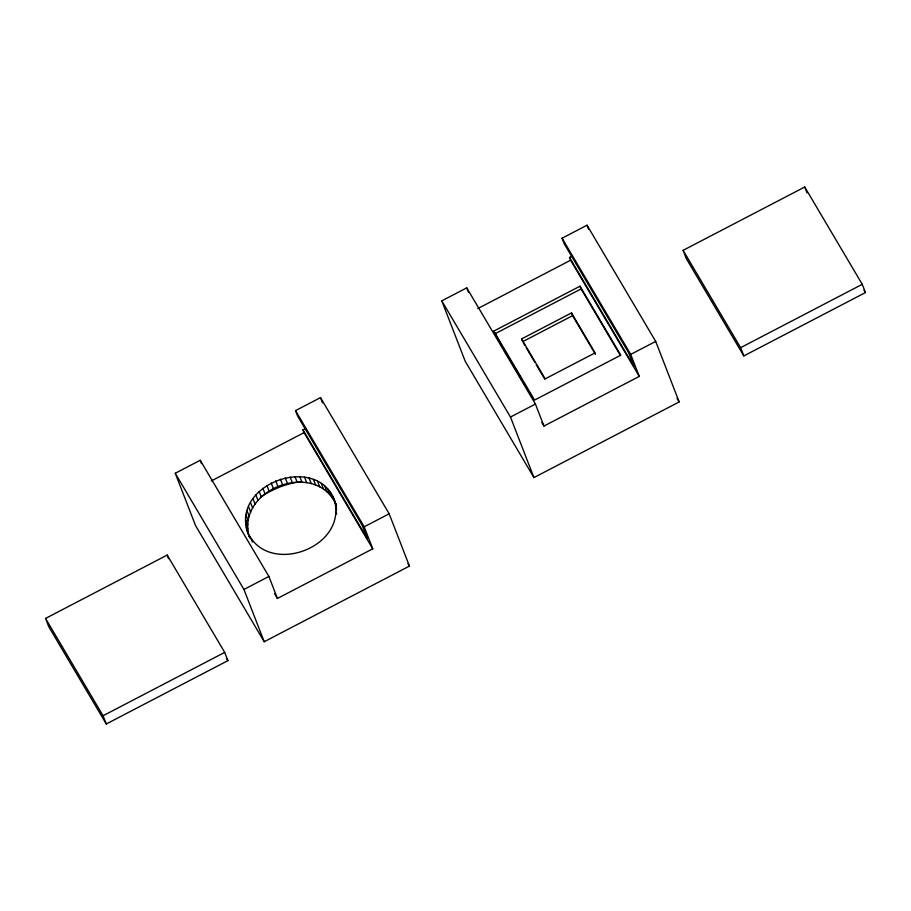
<?xml version="1.0" encoding="UTF-8"?>
<svg xmlns="http://www.w3.org/2000/svg" width="911" height="911" viewBox="0 0 911 911"><rect width="100%" height="100%" fill="white"/><g stroke="black" fill="none" stroke-linecap="round" stroke-linejoin="round"><path stroke-width="1.37" d="M246.266 527.526L249.523 536.966C224.505 483.889 323.883 448.599 336.512 506.869M248.407 533.026C240.026 487.408 315.832 460.989 335.704 503.885M335.225 503.567C343.777 549.811 266.001 575.923 247.382 531.466M441.789 300.858L466.751 287.853L535.429 404.051L543.958 426.063L639.271 376.414L630.731 354.402L562.064 238.215L587.026 225.211L655.692 341.409L679.173 401.933L533.937 477.58L465.27 361.394L441.789 300.858L510.467 417.044L533.937 477.58M639.271 376.414L570.605 260.227L569.534 257.471L571.971 256.207M477.797 308.567L570.605 260.227M175.254 473.264L200.215 460.26L268.893 576.447L277.422 598.459L372.736 548.821L364.195 526.809L295.528 410.622L320.49 397.617L389.156 513.804L409.438 566.084L264.201 641.731L195.535 525.545L175.254 473.264L243.932 589.451L264.201 641.731M372.736 548.821L304.069 432.634L302.999 429.878L305.447 428.603M493.773 331.103L580.011 286.191L620.79 355.176L534.552 400.088L493.773 331.103L501.995 345.964M211.261 480.962L304.069 432.634M494.844 333.859L581.081 288.946L580.011 286.191M683.102 250.354L804.732 187.006L862.25 284.312L865.45 292.568L743.82 355.928L686.302 258.61L683.102 250.354L740.62 347.672L743.82 355.928M521.582 338.926L571.504 312.928L595.111 352.864L545.188 378.862L521.582 338.926L522.652 341.682L572.575 315.673L571.504 312.928M45.55 618.432L167.18 555.072L224.698 652.39L227.898 660.646L106.268 723.994L48.75 626.688L45.55 618.432L103.057 715.739L106.268 723.994M510.467 417.044L535.429 404.051M630.731 354.402L655.692 341.409M243.932 589.451L268.893 576.447M364.195 526.809L389.156 513.804M740.62 347.672L862.25 284.312M103.057 715.739L224.698 652.39M864.015 290.142L865.45 292.568M677.01 398.266L679.173 401.933M569.534 257.471L633.908 366.404L628.579 352.648L564.194 243.715L562.064 238.215M581.081 288.946L620.425 355.506M572.575 315.673L595.464 354.402M523.37 342.889L524.793 345.303M526.228 347.729L534.814 362.248M536.237 364.673L544.824 379.192M503.43 348.378L522.026 379.853M523.461 382.267L525.601 385.9M527.036 388.325L528.471 390.739M529.895 393.165L532.047 396.797M541.794 422.385L543.958 426.063M407.991 563.647L409.438 566.084M302.999 429.878L367.384 538.811L362.043 525.055L297.658 416.122L295.528 410.622M274.541 593.573L277.422 598.459M226.463 658.209L227.898 660.646M804.732 187.006L807.021 192.904M587.026 225.211L588.552 229.162M466.751 287.853L468.459 292.26M320.49 397.617L322.517 402.844M332.481 495.88L335.817 504.034M330.363 492.35L332.492 497.85M335.829 507.655L336.683 509.853M327.778 489.093L329.919 494.605M335.897 511.834L336.751 514.032M324.76 486.155L326.901 491.655M321.344 483.559L323.485 489.059M317.575 481.338L319.715 486.838M313.486 479.516L315.627 485.016M309.136 478.116L311.266 483.616M304.559 477.148L306.7 482.659M299.833 476.635L301.962 482.147M294.993 476.59L297.123 482.09M290.108 476.988L292.237 482.488M285.223 477.842L287.352 483.342M280.406 479.14L282.547 484.641M275.714 480.86L277.844 486.372M271.193 482.989L273.323 488.501M266.9 485.506L269.041 491.006M262.892 488.364L265.033 493.876M259.214 491.553L261.343 497.053M255.9 495.015L258.029 500.515M252.996 498.716L255.126 504.227M250.525 502.621L252.666 508.122M248.544 506.675L250.673 512.176M247.04 510.832L249.181 516.332M246.061 515.045L248.191 520.545M245.606 519.27L247.735 524.77M245.674 523.438L247.803 528.938M251.129 538.743L252.415 542.045M249.01 535.224L250.297 538.526M200.215 460.26L201.502 463.562M167.18 555.072L168.558 558.614M260.466 497.269A76.991 62.984 -21.2 0 1 301.416 481.555"/></g></svg>
